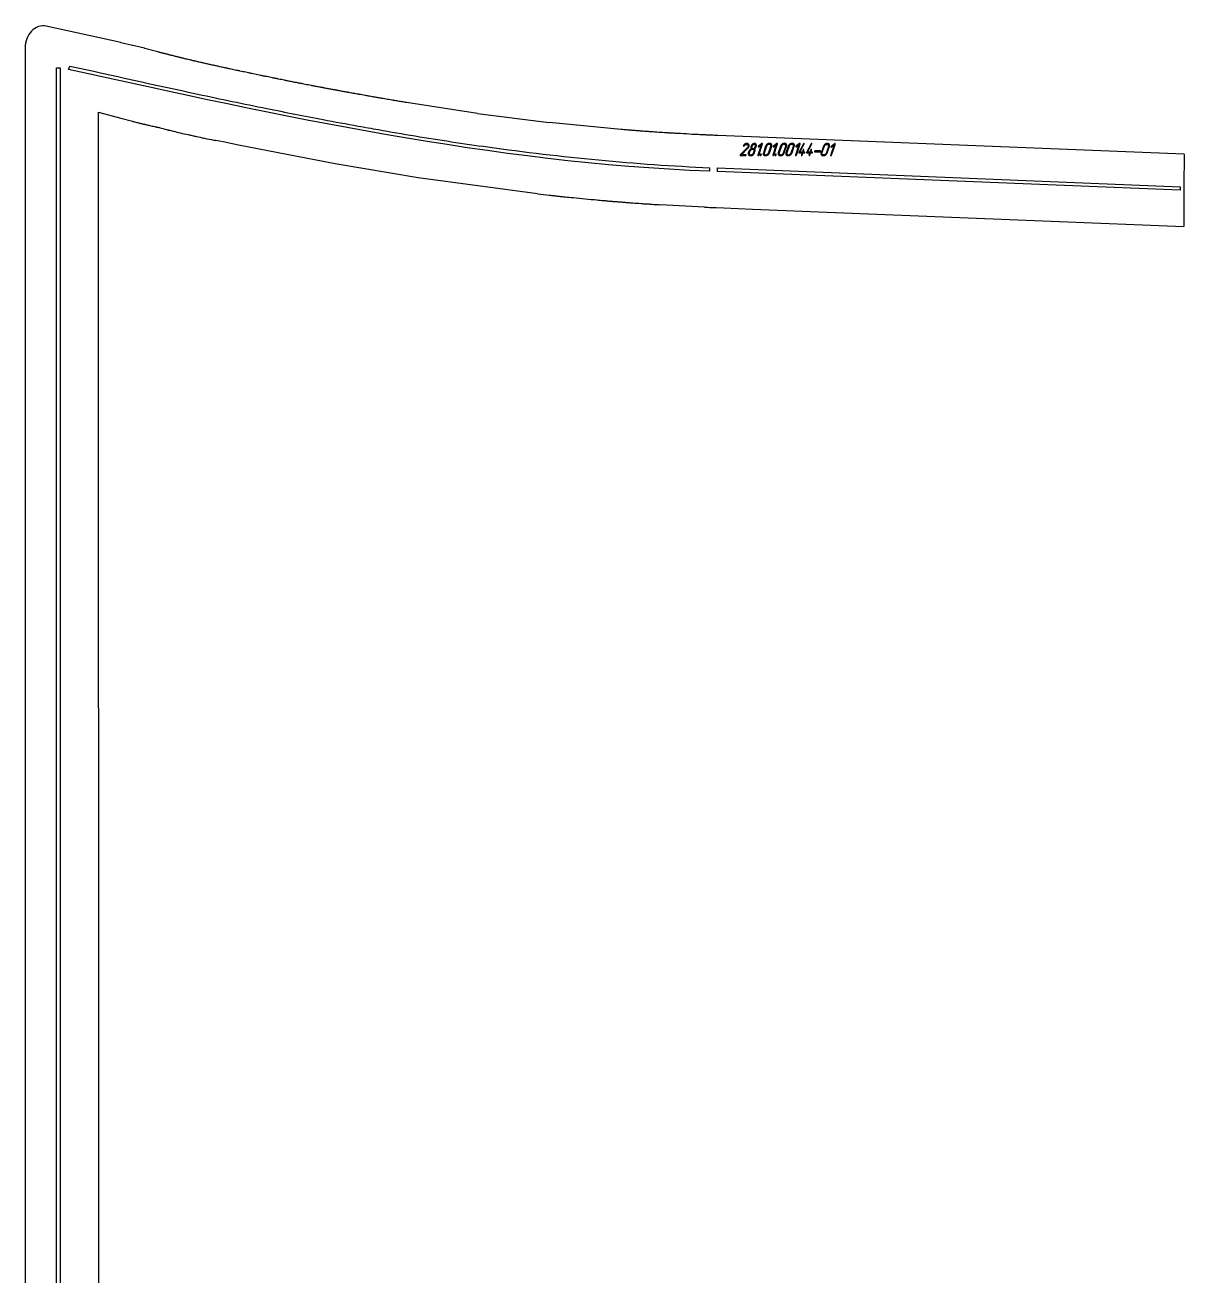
# Model space of a CAD drawing. Header units: millimetres. Extents: x 378 to 1341, y 100 to 2180.
# Drawn here: x 378 to 1341, y 1140 to 2180 of the extents above; entities that cross this region are included whole.
import ezdxf

# ---------------------------------------------------------------- set-up
doc = ezdxf.new("R2010")
doc.units = ezdxf.units.MM
doc.linetypes.add('K5LT32768', pattern=[0])
doc.layers.add('Engraving', color=7, linetype='Continuous')

msp = doc.modelspace()

# ---------------------------------------------------------------- linework, layer by layer
at = {"color": 150, "linetype": 'K5LT32768', "lineweight": 25, "true_color": 0x0080ff}
for p, q in [((457.7, 2165.2), (395.8, 2178.8)), ((467.5, 2162.9), (457.8, 2165.1)), ((378.2, 2160.6), (378.2, 137.7)), ((477.4, 2160.5), (467.7, 2162.9)), ((487.3, 2157.8), (477.6, 2160.4)), ((488.5, 2157.5), (487.5, 2157.7)), ((489, 2157.3), (488.5, 2157.5)), ((754.1, 2106.3), (695.1, 2115.4)), ((439.8, 180.9), (439.3, 2107.3)), ((439.3, 2107.3), (457.7, 2102.4)), ((457.7, 2102.4), (457.8, 2102.4)), ((457.8, 2102.4), (467.5, 2099.8)), ((754.1, 2106.3), (813.9, 2098.8)), ((467.5, 2099.8), (467.7, 2099.7)), ((467.7, 2099.7), (468.2, 2099.6)), ((468.2, 2099.6), (469.1, 2099.4)), ((477.4, 2097.3), (477.6, 2097.3)), ((487.3, 2095.1), (487.5, 2095)), ((497.2, 2092.6), (497.4, 2092.5)), ((507.1, 2090.2), (507.3, 2090.1)), ((873.5, 2092.9), (813.9, 2098.8)), ((883.4, 2092.1), (883.2, 2092.1)), ((893.3, 2091.4), (893.1, 2091.4)), ((903.2, 2090.7), (903, 2090.7)), ((517, 2087.9), (517.2, 2087.9)), ((526.9, 2085.8), (527.1, 2085.8)), ((542.7, 2082.7), (536.8, 2083.8)), ((555.5, 2079.8), (542.7, 2082.7)), ((635.8, 2064.4), (555.5, 2079.8)), ((913.1, 2090), (912.9, 2090.1)), ((923, 2089.5), (922.8, 2089.5)), ((932.9, 2088.9), (932.7, 2088.9)), ((942.8, 2088.4), (942.6, 2088.5)), ((952.6, 2088), (952.5, 2088)), ((1341.4, 2072.3), (953.9, 2088)), ((1341.4, 2072.3), (1341.3, 2045.3)), ((705, 2052.8), (635.8, 2064.4)), ((804.2, 2039.4), (705, 2052.8)), ((813.9, 2038.3), (814.1, 2038.3)), ((1341.3, 2045.3), (1341.3, 2042.3)), ((1341.3, 2042.3), (1341.3, 2012.2)), ((823.8, 2037.3), (824, 2037.3)), ((833.7, 2036.3), (833.9, 2036.3)), ((843.6, 2035.3), (843.8, 2035.3)), ((853.5, 2034.4), (853.7, 2034.4)), ((853.7, 2034.4), (853.8, 2034.4)), ((853.8, 2034.4), (854.7, 2034.3)), ((863.4, 2033.5), (863.6, 2033.5)), ((873.3, 2032.7), (873.5, 2032.7)), ((883.2, 2032), (883.4, 2031.9)), ((893.1, 2031.2), (893.3, 2031.2)), ((903, 2030.6), (903.2, 2030.6)), ((942.8, 2028.4), (906, 2030.4)), ((951.6, 2028), (952.5, 2028)), ((952.5, 2028), (952.6, 2028)), ((952.6, 2028), (958.9, 2027.7)), ((958.9, 2027.7), (982.7, 2026.8)), ((982.7, 2026.8), (1341.3, 2012.2))]:
    msp.add_line(p, q, dxfattribs=at)
msp.add_arc((455, 2155.1), 10.4, 74.3808, 74.9438, dxfattribs=at)
msp.add_ellipse((393.2, 2160.6), major_axis=(0, -18.5), ratio=0.811415, start_param=2.964489, end_param=4.712389, dxfattribs=at)
for points in [[(467.7, 2162.9), (467.7, 2162.9), (467.6, 2162.9), (467.5, 2162.9)], [(477.6, 2160.4), (477.6, 2160.4), (477.5, 2160.4), (477.4, 2160.5)], [(487.5, 2157.7), (487.5, 2157.8), (487.4, 2157.8), (487.3, 2157.8)], [(497.2, 2155.2), (496.9, 2155.3), (496.2, 2155.4), (495.2, 2155.7), (494.1, 2156), (493.1, 2156.2), (492.1, 2156.5), (491.1, 2156.8), (490.1, 2157), (489.4, 2157.2), (489, 2157.3)], [(537, 2145.8), (536.9, 2145.8), (536.9, 2145.8), (536.8, 2145.9)], [(546.9, 2143.6), (546.8, 2143.6), (546.8, 2143.7), (546.7, 2143.7)], [(556.8, 2141.5), (556.7, 2141.5), (556.7, 2141.5), (556.6, 2141.6)], [(566.7, 2139.4), (566.6, 2139.4), (566.6, 2139.4), (566.5, 2139.5)], [(576.6, 2137.4), (576.5, 2137.4), (576.5, 2137.4), (576.4, 2137.4)], [(586.5, 2135.3), (586.4, 2135.4), (586.4, 2135.4), (586.3, 2135.4)], [(596.4, 2133.3), (596.3, 2133.4), (596.3, 2133.4), (596.2, 2133.4)], [(606.3, 2131.4), (606.2, 2131.4), (606.2, 2131.4), (606.1, 2131.4)], [(616.2, 2129.5), (616.1, 2129.5), (616, 2129.5), (616, 2129.5)], [(626.1, 2127.6), (626, 2127.6), (625.9, 2127.6), (625.9, 2127.6)], [(636, 2125.7), (635.9, 2125.7), (635.8, 2125.8), (635.8, 2125.8)], [(645.9, 2123.9), (645.8, 2123.9), (645.7, 2123.9), (645.7, 2123.9)], [(655.8, 2122.1), (655.7, 2122.1), (655.6, 2122.1), (655.6, 2122.2)], [(665.7, 2120.4), (665.6, 2120.4), (665.5, 2120.4), (665.5, 2120.4)], [(675.6, 2118.6), (675.5, 2118.7), (675.4, 2118.7), (675.4, 2118.7)], [(685.5, 2117), (685.4, 2117), (685.3, 2117), (685.3, 2117)], [(932.7, 2088.9), (929.4, 2089.1), (926.2, 2089.3), (923, 2089.5)], [(953.9, 2088), (953.5, 2088), (953, 2088), (952.6, 2088)], [(804.2, 2039.4), (807.4, 2039.1), (810.7, 2038.7), (813.9, 2038.3)], [(814.1, 2038.3), (815.2, 2038.2), (817.3, 2038), (820.6, 2037.6), (822.7, 2037.4), (823.8, 2037.3)], [(833.9, 2036.3), (837.1, 2035.9), (840.4, 2035.6), (843.6, 2035.3)], [(843.8, 2035.3), (847, 2035), (850.3, 2034.7), (853.5, 2034.4)], [(863.6, 2033.5), (864.7, 2033.4), (866.8, 2033.2), (870.1, 2033), (872.2, 2032.8), (873.3, 2032.7)], [(873.5, 2032.7), (874.6, 2032.6), (876.7, 2032.4), (880, 2032.2), (882.1, 2032), (883.2, 2032)], [(903.2, 2030.6), (904.1, 2030.5), (905.1, 2030.4), (906, 2030.4)]]:
    msp.add_open_spline(points, degree=3, dxfattribs=at)
for points, knots in [([(497.4, 2155.1), (497.4, 2155.1), (497.4, 2155.1), (497.3, 2155.2), (497.3, 2155.2), (497.2, 2155.2), (497.2, 2155.2), (497.2, 2155.2)], [0, 0, 0, 0, 0.249834, 0.499668, 0.749745, 0.874872, 1, 1, 1, 1]), ([(507.1, 2152.7), (506.9, 2152.8), (506.4, 2152.9), (505.5, 2153.1), (503.9, 2153.5), (501.9, 2154), (499.9, 2154.5), (498.5, 2154.8), (497.8, 2155), (497.4, 2155.1)], [0, 0, 0, 0, 0.070032, 0.140063, 0.280127, 0.560253, 0.780127, 0.890063, 1, 1, 1, 1]), ([(507.3, 2152.7), (507.3, 2152.7), (507.3, 2152.7), (507.2, 2152.7), (507.2, 2152.7), (507.1, 2152.7), (507.1, 2152.7), (507.1, 2152.7)], [0, 0, 0, 0, 0.249795, 0.499589, 0.749686, 0.874843, 1, 1, 1, 1]), ([(517, 2150.4), (516.6, 2150.4), (515.9, 2150.6), (514.5, 2150.9), (512.8, 2151.3), (511.2, 2151.7), (510, 2152), (509.1, 2152.2), (508.2, 2152.4), (507.6, 2152.6), (507.3, 2152.7)], [0, 0, 0, 0, 0.117974, 0.235948, 0.432571, 0.629195, 0.721896, 0.814597, 0.907299, 1, 1, 1, 1]), ([(517.2, 2150.3), (517.2, 2150.3), (517.2, 2150.3), (517.1, 2150.3), (517.1, 2150.3), (517, 2150.4), (517, 2150.4), (517, 2150.4)], [0, 0, 0, 0, 0.249777, 0.499555, 0.74966, 0.87483, 1, 1, 1, 1]), ([(526.9, 2148.1), (526.6, 2148.1), (525.9, 2148.3), (524.6, 2148.6), (523.2, 2148.9), (521.6, 2149.3), (519.6, 2149.7), (518.2, 2150.1), (517.2, 2150.3)], [0, 0, 0, 0, 0.100516, 0.201032, 0.402065, 0.551549, 0.701032, 1, 1, 1, 1]), ([(527.1, 2148), (527.1, 2148), (527.1, 2148), (527, 2148), (527, 2148.1), (526.9, 2148.1), (526.9, 2148.1), (526.9, 2148.1)], [0, 0, 0, 0, 0.249772, 0.499545, 0.749653, 0.874826, 1, 1, 1, 1]), ([(536.8, 2145.9), (536.3, 2146), (535.3, 2146.2), (533.1, 2146.7), (531, 2147.1), (528.8, 2147.6), (527.7, 2147.9), (527.1, 2148)], [0, 0, 0, 0, 0.1589633, 0.3179267, 0.6589633, 0.8294817, 1, 1, 1, 1]), ([(546.7, 2143.7), (545.8, 2143.9), (543.6, 2144.3), (540.9, 2144.9), (538.5, 2145.5), (537.5, 2145.7), (537, 2145.8)], [0, 0, 0, 0, 0.275289, 0.688223, 0.844112, 1, 1, 1, 1]), ([(556.6, 2141.6), (556.1, 2141.7), (554.8, 2141.9), (552.1, 2142.5), (549.4, 2143.1), (547.4, 2143.5), (546.9, 2143.6)], [0, 0, 0, 0, 0.155109, 0.387772, 0.853098, 1, 1, 1, 1]), ([(566.5, 2139.5), (566.1, 2139.5), (565.3, 2139.7), (563.7, 2140), (561.6, 2140.5), (559.2, 2141), (557.6, 2141.3), (556.8, 2141.5)], [0, 0, 0, 0, 0.125, 0.25, 0.5, 0.75, 1, 1, 1, 1]), ([(576.4, 2137.4), (576, 2137.5), (575.2, 2137.7), (573.6, 2138), (571.5, 2138.4), (569.1, 2138.9), (567.5, 2139.2), (566.7, 2139.4)], [0, 0, 0, 0, 0.125, 0.25, 0.5, 0.75, 1, 1, 1, 1]), ([(586.3, 2135.4), (585.9, 2135.5), (585.1, 2135.6), (583.5, 2135.9), (581.4, 2136.4), (579.4, 2136.8), (577.8, 2137.1), (577, 2137.3), (576.6, 2137.4)], [0, 0, 0, 0, 0.125, 0.25, 0.5, 0.75, 0.875, 1, 1, 1, 1]), ([(596.2, 2133.4), (595.8, 2133.5), (595, 2133.6), (593.4, 2134), (591.3, 2134.4), (589.3, 2134.8), (587.7, 2135.1), (586.9, 2135.3), (586.5, 2135.3)], [0, 0, 0, 0, 0.125, 0.25, 0.5, 0.75, 0.875, 1, 1, 1, 1]), ([(606.1, 2131.4), (606, 2131.5), (605.9, 2131.5), (605.7, 2131.5), (605.2, 2131.6), (604.4, 2131.8), (602.7, 2132.1), (599.9, 2132.6), (597.7, 2133.1), (596.4, 2133.3)], [0, 0, 0, 0, 0.018863, 0.037725, 0.07545, 0.1509, 0.301801, 0.603602, 1, 1, 1, 1]), ([(616, 2129.5), (615.2, 2129.7), (613.6, 2130), (611.1, 2130.4), (609.1, 2130.8), (607.5, 2131.2), (606.7, 2131.3), (606.3, 2131.4)], [0, 0, 0, 0, 0.25, 0.5, 0.75, 0.875, 1, 1, 1, 1]), ([(625.9, 2127.6), (625.5, 2127.7), (624.9, 2127.8), (623.5, 2128.1), (621.6, 2128.4), (619, 2128.9), (617.1, 2129.3), (616.2, 2129.5)], [0, 0, 0, 0, 0.103093, 0.206186, 0.412371, 0.706186, 1, 1, 1, 1]), ([(635.8, 2125.8), (635.5, 2125.8), (634.9, 2125.9), (633.7, 2126.1), (631.8, 2126.5), (629.7, 2126.9), (627.9, 2127.2), (626.9, 2127.4), (626.3, 2127.5), (626.1, 2127.6)], [0, 0, 0, 0, 0.090005, 0.180011, 0.360022, 0.680011, 0.840005, 0.920003, 1, 1, 1, 1]), ([(645.7, 2123.9), (644.7, 2124.1), (643.1, 2124.4), (641, 2124.8), (639.3, 2125.1), (637.9, 2125.4), (636.8, 2125.6), (636.3, 2125.7), (636, 2125.7)], [0, 0, 0, 0, 0.308288, 0.481216, 0.654144, 0.827072, 0.913536, 1, 1, 1, 1]), ([(655.6, 2122.2), (654.7, 2122.3), (653.3, 2122.6), (651.2, 2122.9), (649.4, 2123.3), (647.9, 2123.5), (646.9, 2123.7), (646.3, 2123.8), (646, 2123.9), (645.9, 2123.9)], [0, 0, 0, 0, 0.254707, 0.445738, 0.636768, 0.818384, 0.909192, 0.954596, 1, 1, 1, 1]), ([(665.5, 2120.4), (664.8, 2120.5), (663.3, 2120.8), (660.9, 2121.2), (658.3, 2121.7), (656.6, 2122), (655.8, 2122.1)], [0, 0, 0, 0, 0.191447, 0.478617, 0.739309, 1, 1, 1, 1]), ([(675.4, 2118.7), (675, 2118.7), (674.1, 2118.9), (672, 2119.3), (669.7, 2119.6), (667.4, 2120), (666.3, 2120.3), (665.7, 2120.4)], [0, 0, 0, 0, 0.115106, 0.287765, 0.633084, 0.816542, 1, 1, 1, 1]), ([(685.3, 2117), (685.1, 2117), (684.8, 2117.1), (684.1, 2117.2), (682.7, 2117.4), (680.6, 2117.8), (678.1, 2118.2), (676.4, 2118.5), (675.6, 2118.6)], [0, 0, 0, 0, 0.0413, 0.103249, 0.227148, 0.474947, 0.737473, 1, 1, 1, 1]), ([(695.1, 2115.4), (695, 2115.4), (694.7, 2115.4), (694, 2115.5), (692.8, 2115.7), (690.5, 2116.1), (687.9, 2116.5), (686, 2116.9), (685.5, 2117)], [0, 0, 0, 0, 0.051096, 0.102775, 0.206135, 0.412853, 0.82629, 1, 1, 1, 1]), ([(469.1, 2099.4), (469.8, 2099.2), (471, 2098.9), (472.5, 2098.5), (473.7, 2098.2), (474.8, 2097.9), (475.9, 2097.7), (476.8, 2097.4), (477.3, 2097.3), (477.4, 2097.3)], [0, 0, 0, 0, 0.242553, 0.423384, 0.552377, 0.66598, 0.801024, 0.967338, 1, 1, 1, 1]), ([(477.6, 2097.3), (478, 2097.2), (478.8, 2097), (480.2, 2096.6), (481.9, 2096.3), (483.8, 2095.8), (485.7, 2095.4), (486.9, 2095.2), (487.3, 2095.1)], [0, 0, 0, 0, 0.104683, 0.264084, 0.428998, 0.626305, 0.85551, 1, 1, 1, 1]), ([(487.5, 2095), (487.9, 2094.9), (488.7, 2094.8), (489.5, 2094.6), (489.9, 2094.5)], [0, 0, 0, 0, 0.478858, 1, 1, 1, 1]), ([(489.9, 2094.5), (491.9, 2094), (494.3, 2093.3), (496.8, 2092.7), (497.2, 2092.6)], [0, 0, 0, 0, 0.807689, 1, 1, 1, 1]), ([(497.4, 2092.5), (498.8, 2092.2), (502, 2091.4), (505.2, 2090.6), (507.1, 2090.2)], [0, 0, 0, 0, 0.406484, 1, 1, 1, 1]), ([(507.3, 2090.1), (509.4, 2089.6), (512.7, 2088.9), (515.9, 2088.2), (517, 2087.9)], [0, 0, 0, 0, 0.652102, 1, 1, 1, 1]), ([(883.2, 2092.1), (882.7, 2092.2), (881.6, 2092.3), (879.9, 2092.4), (877.9, 2092.6), (875.8, 2092.7), (874.3, 2092.9), (873.5, 2092.9)], [0, 0, 0, 0, 0.136553, 0.341383, 0.546213, 0.751042, 1, 1, 1, 1]), ([(893.1, 2091.4), (892.3, 2091.5), (890.2, 2091.6), (887.6, 2091.8), (885.2, 2092), (884, 2092.1), (883.4, 2092.1)], [0, 0, 0, 0, 0.250906, 0.627264, 0.813632, 1, 1, 1, 1]), ([(903, 2090.7), (901.8, 2090.8), (899.6, 2090.9), (896.9, 2091.1), (894.8, 2091.3), (893.8, 2091.3), (893.3, 2091.4)], [0, 0, 0, 0, 0.364804, 0.682402, 0.841201, 1, 1, 1, 1]), ([(912.9, 2090.1), (912.6, 2090.1), (912.1, 2090.1), (911, 2090.2), (908, 2090.4), (905.3, 2090.5), (903.2, 2090.7)], [0, 0, 0, 0, 0.084216, 0.168433, 0.336865, 1, 1, 1, 1]), ([(517.2, 2087.9), (518.4, 2087.6), (521.6, 2086.9), (524.8, 2086.2), (526.9, 2085.8)], [0, 0, 0, 0, 0.358031, 1, 1, 1, 1]), ([(527.1, 2085.8), (527.2, 2085.7), (529.8, 2085.2), (533.1, 2084.6), (536.2, 2083.9), (536.8, 2083.8)], [0, 0, 0, 0, 0.020902, 0.813824, 1, 1, 1, 1]), ([(922.8, 2089.5), (922.5, 2089.5), (921.9, 2089.5), (920.8, 2089.6), (919.5, 2089.7), (917.9, 2089.8), (916.3, 2089.9), (914.7, 2090), (913.6, 2090), (913.1, 2090)], [0, 0, 0, 0, 0.085539, 0.171079, 0.342158, 0.506618, 0.671079, 0.835539, 1, 1, 1, 1]), ([(942.6, 2088.5), (942.2, 2088.5), (941.4, 2088.5), (939.7, 2088.6), (936.9, 2088.7), (934.5, 2088.8), (932.9, 2088.9)], [0, 0, 0, 0, 0.121923, 0.250884, 0.508805, 1, 1, 1, 1]), ([(952.5, 2088), (951.7, 2088.1), (950.1, 2088.1), (948.1, 2088.2), (946.4, 2088.3), (945.2, 2088.3), (944, 2088.4), (943.2, 2088.4), (942.8, 2088.4)], [0, 0, 0, 0, 0.2487079, 0.4974157, 0.6230618, 0.7487079, 0.8743539, 1, 1, 1, 1]), ([(824, 2037.3), (825.1, 2037.1), (828.3, 2036.8), (831.5, 2036.5), (833.7, 2036.3)], [0, 0, 0, 0, 0.333333, 1, 1, 1, 1]), ([(854.7, 2034.3), (856.7, 2034.1), (859.5, 2033.9), (862.4, 2033.6), (863.4, 2033.5)], [0, 0, 0, 0, 0.666667, 1, 1, 1, 1]), ([(883.4, 2031.9), (885.5, 2031.8), (888.8, 2031.5), (892, 2031.3), (893.1, 2031.2)], [0, 0, 0, 0, 0.666667, 1, 1, 1, 1]), ([(893.3, 2031.2), (894.4, 2031.2), (896.5, 2031), (899.4, 2030.8), (901.5, 2030.7), (902.6, 2030.6), (903, 2030.6)], [0, 0, 0, 0, 0.333333, 0.666667, 0.888889, 1, 1, 1, 1]), ([(942.8, 2028.4), (944.7, 2028.3), (947.7, 2028.2), (950.6, 2028.1), (951.6, 2028)], [0, 0, 0, 0, 0.666667, 1, 1, 1, 1])]:
    msp.add_open_spline(points, degree=3, knots=knots, dxfattribs=at)
at = {"layer": 'Engraving', "color": 150, "linetype": 'K5LT32768', "lineweight": 25, "true_color": 0x0080ff}
for p, q in [((404.4, 150.4), (404.4, 2144.3)), ((404.4, 2144.3), (407.4, 2144.3)), ((407.4, 2144.3), (407.4, 153.3)), ((414.4, 2142.8), (415.3, 2145.7)), ((984, 2081.2), (983.6, 2081.1)), ((984.3, 2081.3), (984, 2081.2)), ((984.5, 2081.3), (984.3, 2081.3)), ((986, 2079.6), (986, 2080)), ((990.1, 2080), (987.2, 2071.7)), ((990.6, 2081.2), (987.7, 2079)), ((987.9, 2071.7), (991.1, 2080.9)), ((988, 2078.5), (990.1, 2080)), ((997, 2080.6), (996.3, 2080.6)), ((997.3, 2081.3), (996.6, 2081.3)), ((1002.5, 2080.1), (999.7, 2071.7)), ((1003, 2081.2), (1000.1, 2079)), ((1000.4, 2071.7), (1003.5, 2080.9)), ((1000.5, 2078.5), (1002.5, 2080.1)), ((1009.5, 2080.6), (1008.8, 2080.6)), ((1009.7, 2081.3), (1009, 2081.3)), ((1015.8, 2080.6), (1015.1, 2080.6)), ((1016.1, 2081.3), (1015.4, 2081.3)), ((1021.3, 2080.1), (1018.4, 2071.7)), ((1021.8, 2081.2), (1018.9, 2079)), ((1019.2, 2071.7), (1022.3, 2080.9)), ((1019.3, 2078.5), (1021.3, 2080.1)), ((1025.1, 2081), (1021.3, 2073.9)), ((1022.2, 2074.2), (1025.8, 2080.9)), ((1025.6, 2081.3), (1025.3, 2081.2)), ((1025.8, 2080.9), (1025.8, 2080.9)), ((1031.5, 2081), (1027.7, 2073.9)), ((1028.5, 2074.2), (1032.1, 2080.9)), ((1031.9, 2081.3), (1031.7, 2081.2)), ((1032.1, 2080.9), (1032.2, 2080.9)), ((978.4, 2077.8), (972.5, 2071.8)), ((972.6, 2071.3), (976.9, 2071.3)), ((973.5, 2072), (978.9, 2077.4)), ((977.1, 2072), (973.5, 2072)), ((975.2, 2079.6), (975.2, 2079.4)), ((978.7, 2078), (978.4, 2077.8)), ((978.9, 2078.3), (978.7, 2078)), ((979.8, 2074.9), (979.3, 2073.4)), ((980.5, 2074.9), (980.1, 2073.4)), ((980.8, 2071.3), (981.5, 2071.3)), ((981, 2072), (981.7, 2072)), ((981.6, 2079.1), (981.4, 2078.4)), ((982.3, 2079.1), (982.1, 2078.4)), ((983.2, 2076.3), (982.4, 2076.3)), ((983.6, 2073.4), (984.1, 2074.9)), ((984.3, 2073.4), (984.8, 2074.9)), ((984.9, 2078.4), (985.2, 2079.1)), ((985.7, 2078.4), (985.9, 2079.1)), ((985.9, 2079.1), (986, 2079.3)), ((986, 2079.3), (986, 2079.6)), ((993.7, 2079.1), (991.8, 2073.4)), ((994.4, 2079.1), (992.5, 2073.4)), ((993.2, 2071.3), (993.9, 2071.3)), ((993.4, 2072), (994.1, 2072)), ((996.1, 2073.4), (998, 2079.1)), ((996.8, 2073.4), (998.7, 2079.1)), ((1006.1, 2079.1), (1004.2, 2073.5)), ((1006.9, 2079.1), (1004.9, 2073.5)), ((1005.6, 2071.3), (1006.3, 2071.3)), ((1005.9, 2072), (1006.6, 2072)), ((1008.5, 2073.5), (1010.4, 2079.1)), ((1009.2, 2073.5), (1011.1, 2079.1)), ((1012.5, 2079.1), (1010.6, 2073.5)), ((1013.2, 2079.1), (1011.3, 2073.5)), ((1012, 2071.3), (1012.7, 2071.3)), ((1012.2, 2072), (1012.9, 2072)), ((1014.8, 2073.5), (1016.8, 2079.1)), ((1015.6, 2073.5), (1017.5, 2079.2)), ((1021.3, 2073.9), (1021.3, 2073.8)), ((1021.5, 2073.5), (1024, 2073.5)), ((1024.2, 2074.2), (1022.2, 2074.2)), ((1024, 2073.5), (1023.4, 2071.7)), ((1024.1, 2071.7), (1024.7, 2073.5)), ((1024.8, 2076), (1024.2, 2074.2)), ((1024.7, 2073.5), (1025.8, 2073.5)), ((1024.9, 2074.2), (1025.5, 2076)), ((1026, 2074.2), (1024.9, 2074.2)), ((1027.7, 2073.9), (1027.6, 2073.8)), ((1027.9, 2073.5), (1030.3, 2073.5)), ((1030.6, 2074.2), (1028.5, 2074.2)), ((1030.3, 2073.5), (1029.7, 2071.7)), ((1030.5, 2071.7), (1031.1, 2073.5)), ((1031.2, 2076), (1030.6, 2074.2)), ((1031.1, 2073.5), (1032.1, 2073.5)), ((1031.3, 2074.2), (1031.9, 2076)), ((1032.4, 2074.2), (1031.3, 2074.2)), ((947.4, 2058.2), (947.4, 2061.2)), ((953.6, 2058), (953.7, 2061)), ((953.7, 2061), (1338.3, 2045.4)), ((1338.3, 2042.4), (953.6, 2058)), ((1338.3, 2045.4), (1338.3, 2042.4))]:
    msp.add_line(p, q, dxfattribs=at)
for points, degree in [([(947.4, 2058.2), (766.8, 2065.2), (590.2, 2104), (414.4, 2142.8)], 3), ([(976.6, 2080.9), (975.8, 2080.4), (975.2, 2079.6)], 2), ([(975.8, 2079.3), (976.3, 2080), (976.8, 2080.3)], 2), ([(978, 2081.3), (977.3, 2081.3), (976.6, 2080.9)], 2), ([(976.8, 2080.3), (977.3, 2080.5), (977.8, 2080.5)], 2), ([(977.8, 2080.5), (978.2, 2080.5), (978.5, 2080.4)], 2), ([(979.6, 2080.6), (979, 2081.3), (978, 2081.3)], 2), ([(978.5, 2080.4), (978.8, 2080.2), (978.9, 2080)], 2), ([(978.9, 2080), (979.4, 2079.5), (979.1, 2078.8)], 2), ([(979.9, 2078.8), (980.2, 2079.8), (979.6, 2080.6)], 2), ([(982.8, 2080.6), (981.9, 2080), (981.6, 2079.1)], 2), ([(983.1, 2080.1), (982.5, 2079.7), (982.3, 2079.1)], 2), ([(983.6, 2081.1), (983.2, 2081), (982.8, 2080.6)], 2), ([(984.3, 2080.5), (983.7, 2080.5), (983.1, 2080.1)], 2), ([(985.1, 2080.1), (984.8, 2080.5), (984.3, 2080.5)], 2), ([(985.8, 2080.6), (985.4, 2081.3), (984.5, 2081.3)], 2), ([(985.2, 2079.1), (985.4, 2079.7), (985.1, 2080.1)], 2), ([(986, 2080), (986, 2080.3), (985.8, 2080.6)], 2), ([(990.8, 2081.3), (990.7, 2081.3), (990.6, 2081.2)], 2), ([(991, 2081.2), (991, 2081.3), (990.8, 2081.3)], 2), ([(991.1, 2080.9), (991.1, 2081.1), (991, 2081.2)], 2), ([(994.8, 2080.6), (994, 2080), (993.7, 2079.1)], 2), ([(995.2, 2080.1), (994.6, 2079.7), (994.4, 2079.1)], 2), ([(996.6, 2081.3), (995.7, 2081.3), (994.8, 2080.6)], 2), ([(996.3, 2080.6), (995.7, 2080.6), (995.2, 2080.1)], 2), ([(997.9, 2080.1), (997.6, 2080.6), (997, 2080.6)], 2), ([(998.6, 2080.6), (998.2, 2081.3), (997.3, 2081.3)], 2), ([(998, 2079.1), (998.2, 2079.7), (997.9, 2080.1)], 2), ([(998.7, 2079.1), (999, 2080), (998.6, 2080.6)], 2), ([(1003.3, 2081.3), (1003.1, 2081.3), (1003, 2081.2)], 2), ([(1003.5, 2081.2), (1003.4, 2081.3), (1003.3, 2081.3)], 2), ([(1003.5, 2080.9), (1003.6, 2081.1), (1003.5, 2081.2)], 2), ([(1007.3, 2080.6), (1006.4, 2080), (1006.1, 2079.1)], 2), ([(1007.6, 2080.1), (1007.1, 2079.7), (1006.9, 2079.1)], 2), ([(1009, 2081.3), (1008.1, 2081.3), (1007.3, 2080.6)], 2), ([(1008.8, 2080.6), (1008.2, 2080.6), (1007.6, 2080.1)], 2), ([(1010.3, 2080.1), (1010.1, 2080.6), (1009.5, 2080.6)], 2), ([(1011, 2080.7), (1010.6, 2081.3), (1009.7, 2081.3)], 2), ([(1010.4, 2079.1), (1010.6, 2079.7), (1010.3, 2080.1)], 2), ([(1011.1, 2079.1), (1011.4, 2080), (1011, 2080.7)], 2), ([(1013.6, 2080.6), (1012.8, 2080), (1012.5, 2079.1)], 2), ([(1014, 2080.2), (1013.4, 2079.7), (1013.2, 2079.1)], 2), ([(1015.4, 2081.3), (1014.5, 2081.3), (1013.6, 2080.6)], 2), ([(1015.1, 2080.6), (1014.5, 2080.6), (1014, 2080.2)], 2), ([(1016.7, 2080.2), (1016.4, 2080.6), (1015.8, 2080.6)], 2), ([(1017.4, 2080.7), (1016.9, 2081.3), (1016.1, 2081.3)], 2), ([(1016.8, 2079.1), (1017, 2079.7), (1016.7, 2080.2)], 2), ([(1017.5, 2079.2), (1017.8, 2080), (1017.4, 2080.7)], 2), ([(1022, 2081.3), (1021.9, 2081.3), (1021.8, 2081.2)], 2), ([(1022.3, 2081.2), (1022.2, 2081.3), (1022, 2081.3)], 2), ([(1022.3, 2080.9), (1022.3, 2081.1), (1022.3, 2081.2)], 2), ([(1025.3, 2081.2), (1025.2, 2081.1), (1025.1, 2081)], 2), ([(1025.8, 2081.2), (1025.7, 2081.3), (1025.6, 2081.3)], 2), ([(1025.8, 2080.9), (1025.9, 2081.1), (1025.8, 2081.2)], 2), ([(1031.7, 2081.2), (1031.6, 2081.2), (1031.5, 2081)], 2), ([(1032.1, 2081.2), (1032.1, 2081.3), (1031.9, 2081.3)], 2), ([(1032.2, 2080.9), (1032.2, 2081.1), (1032.1, 2081.2)], 2), ([(972.5, 2071.8), (972.4, 2071.8), (972.4, 2071.7)], 2), ([(972.4, 2071.7), (972.4, 2071.5), (972.4, 2071.4)], 2), ([(972.4, 2071.4), (972.5, 2071.3), (972.6, 2071.3)], 2), ([(975.2, 2079.4), (975.1, 2079.3), (975.2, 2079.2)], 2), ([(975.2, 2079.2), (975.3, 2079.1), (975.4, 2079.1)], 2), ([(975.4, 2079.1), (975.5, 2079.1), (975.6, 2079.1)], 2), ([(975.6, 2079.1), (975.7, 2079.2), (975.8, 2079.3)], 2), ([(976.9, 2071.3), (977.1, 2071.3), (977.2, 2071.4)], 2), ([(977.3, 2071.9), (977.3, 2072), (977.1, 2072)], 2), ([(977.2, 2071.4), (977.3, 2071.5), (977.4, 2071.7)], 2), ([(977.4, 2071.7), (977.4, 2071.8), (977.3, 2071.9)], 2), ([(979.1, 2078.8), (979, 2078.5), (978.9, 2078.3)], 2), ([(978.9, 2077.4), (979.3, 2077.8), (979.5, 2078.1)], 2), ([(979.3, 2073.4), (979, 2072.5), (979.5, 2071.9)], 2), ([(979.5, 2078.1), (979.7, 2078.5), (979.9, 2078.8)], 2), ([(979.5, 2071.9), (979.9, 2071.3), (980.8, 2071.3)], 2), ([(980.5, 2075.9), (980, 2075.4), (979.8, 2074.9)], 2), ([(980.1, 2073.4), (979.9, 2072.9), (980.2, 2072.4)], 2), ([(980.2, 2072.4), (980.4, 2072), (981, 2072)], 2), ([(981.6, 2076.7), (980.9, 2076.4), (980.5, 2075.9)], 2), ([(981.3, 2075.9), (980.7, 2075.4), (980.5, 2074.9)], 2), ([(981.4, 2078.4), (981.2, 2077.9), (981.3, 2077.5)], 2), ([(981.3, 2077.5), (981.4, 2077), (981.6, 2076.7)], 2), ([(982.4, 2076.3), (981.9, 2076.3), (981.3, 2075.9)], 2), ([(981.5, 2071.3), (982.4, 2071.3), (983.2, 2071.9)], 2), ([(981.7, 2072), (982.3, 2072), (982.9, 2072.4)], 2), ([(982.1, 2078.4), (981.9, 2077.8), (982.2, 2077.4)], 2), ([(982.2, 2077.4), (982.4, 2077), (983, 2077)], 2), ([(982.9, 2072.4), (983.4, 2072.8), (983.6, 2073.4)], 2), ([(983, 2077), (983.6, 2077), (984.2, 2077.4)], 2), ([(984, 2075.9), (983.8, 2076.3), (983.2, 2076.3)], 2), ([(983.2, 2071.9), (984, 2072.5), (984.3, 2073.4)], 2), ([(984.1, 2074.9), (984.3, 2075.4), (984, 2075.9)], 2), ([(984.2, 2077.4), (984.7, 2077.8), (984.9, 2078.4)], 2), ([(984.3, 2076.7), (984.8, 2077.1), (985.1, 2077.5)], 2), ([(984.9, 2076), (984.7, 2076.5), (984.3, 2076.7)], 2), ([(984.8, 2074.9), (985, 2075.5), (984.9, 2076)], 2), ([(985.1, 2077.5), (985.5, 2077.9), (985.7, 2078.4)], 2), ([(987.2, 2071.7), (987.2, 2071.5), (987.2, 2071.4)], 2), ([(987.2, 2071.4), (987.4, 2071.3), (987.5, 2071.3)], 2), ([(987.7, 2079), (987.5, 2078.8), (987.5, 2078.8)], 2), ([(987.5, 2078.8), (987.5, 2078.6), (987.5, 2078.5)], 2), ([(987.5, 2078.5), (987.6, 2078.4), (987.8, 2078.4)], 2), ([(987.5, 2071.3), (987.6, 2071.3), (987.7, 2071.4)], 2), ([(987.7, 2071.4), (987.9, 2071.5), (987.9, 2071.7)], 2), ([(987.8, 2078.4), (987.9, 2078.4), (988, 2078.5)], 2), ([(989.3, 2072.2), (989.1, 2072), (989, 2071.8)], 2), ([(989, 2071.8), (989, 2071.6), (989, 2071.5)], 2), ([(989, 2071.5), (989.1, 2071.3), (989.4, 2071.3)], 2), ([(989.7, 2072.4), (989.5, 2072.4), (989.3, 2072.2)], 2), ([(989.4, 2071.3), (989.6, 2071.3), (989.8, 2071.5)], 2), ([(990.1, 2072.2), (989.9, 2072.4), (989.7, 2072.4)], 2), ([(989.8, 2071.5), (990, 2071.6), (990.1, 2071.8)], 2), ([(990.1, 2071.8), (990.2, 2072), (990.1, 2072.2)], 2), ([(991.8, 2073.4), (991.5, 2072.5), (991.9, 2071.9)], 2), ([(991.9, 2071.9), (992.4, 2071.3), (993.2, 2071.3)], 2), ([(992.5, 2073.4), (992.3, 2072.9), (992.6, 2072.4)], 2), ([(992.6, 2072.4), (992.9, 2072), (993.4, 2072)], 2), ([(993.9, 2071.3), (994.8, 2071.3), (995.6, 2071.9)], 2), ([(994.1, 2072), (994.7, 2072), (995.3, 2072.4)], 2), ([(995.3, 2072.4), (995.8, 2072.8), (996.1, 2073.4)], 2), ([(995.6, 2071.9), (996.5, 2072.6), (996.8, 2073.4)], 2), ([(999.7, 2071.7), (999.6, 2071.5), (999.7, 2071.4)], 2), ([(999.7, 2071.4), (999.8, 2071.3), (999.9, 2071.3)], 2), ([(1000, 2078.8), (999.9, 2078.6), (1000, 2078.5)], 2), ([(999.9, 2071.3), (1000.1, 2071.3), (1000.2, 2071.4)], 2), ([(1000.1, 2079), (1000, 2078.8), (1000, 2078.8)], 2), ([(1000, 2078.5), (1000, 2078.4), (1000.2, 2078.4)], 2), ([(1000.2, 2078.4), (1000.3, 2078.4), (1000.5, 2078.5)], 2), ([(1000.2, 2071.4), (1000.3, 2071.5), (1000.4, 2071.7)], 2), ([(1001.5, 2071.9), (1001.4, 2071.6), (1001.5, 2071.5)], 2), ([(1001.7, 2072.2), (1001.5, 2072), (1001.5, 2071.9)], 2), ([(1001.5, 2071.5), (1001.6, 2071.3), (1001.8, 2071.3)], 2), ([(1002.2, 2072.4), (1001.9, 2072.4), (1001.7, 2072.2)], 2), ([(1001.8, 2071.3), (1002.1, 2071.3), (1002.3, 2071.5)], 2), ([(1002.5, 2072.2), (1002.4, 2072.4), (1002.2, 2072.4)], 2), ([(1002.3, 2071.5), (1002.5, 2071.7), (1002.5, 2071.9)], 2), ([(1002.5, 2071.9), (1002.6, 2072), (1002.5, 2072.2)], 2), ([(1004.2, 2073.5), (1003.9, 2072.6), (1004.4, 2071.9)], 2), ([(1004.4, 2071.9), (1004.8, 2071.3), (1005.6, 2071.3)], 2), ([(1004.9, 2073.5), (1004.7, 2072.9), (1005, 2072.5)], 2), ([(1005, 2072.5), (1005.3, 2072), (1005.9, 2072)], 2), ([(1006.3, 2071.3), (1007.2, 2071.3), (1008.1, 2072)], 2), ([(1006.6, 2072), (1007.2, 2072), (1007.7, 2072.4)], 2), ([(1007.7, 2072.4), (1008.3, 2072.8), (1008.5, 2073.5)], 2), ([(1008.1, 2072), (1008.9, 2072.6), (1009.2, 2073.5)], 2), ([(1010.6, 2073.5), (1010.3, 2072.6), (1010.7, 2071.9)], 2), ([(1010.7, 2071.9), (1011.2, 2071.3), (1012, 2071.3)], 2), ([(1011.3, 2073.5), (1011.1, 2072.9), (1011.4, 2072.5)], 2), ([(1011.4, 2072.5), (1011.7, 2072), (1012.2, 2072)], 2), ([(1012.7, 2071.3), (1013.6, 2071.3), (1014.4, 2072)], 2), ([(1012.9, 2072), (1013.5, 2072), (1014.1, 2072.4)], 2), ([(1014.1, 2072.4), (1014.6, 2072.9), (1014.8, 2073.5)], 2), ([(1014.4, 2072), (1015.3, 2072.6), (1015.6, 2073.5)], 2), ([(1018.4, 2071.7), (1018.4, 2071.5), (1018.5, 2071.4)], 2), ([(1018.5, 2071.4), (1018.6, 2071.3), (1018.7, 2071.3)], 2), ([(1018.9, 2079), (1018.8, 2078.9), (1018.7, 2078.8)], 2), ([(1018.7, 2078.8), (1018.7, 2078.7), (1018.8, 2078.5)], 2), ([(1018.7, 2071.3), (1018.8, 2071.3), (1019, 2071.4)], 2), ([(1018.8, 2078.5), (1018.8, 2078.4), (1019, 2078.4)], 2), ([(1019, 2078.4), (1019.1, 2078.4), (1019.3, 2078.5)], 2), ([(1019, 2071.4), (1019.1, 2071.5), (1019.2, 2071.7)], 2), ([(1021.3, 2073.8), (1021.2, 2073.7), (1021.3, 2073.6)], 2), ([(1021.3, 2073.6), (1021.4, 2073.5), (1021.5, 2073.5)], 2), ([(1023.4, 2071.7), (1023.3, 2071.5), (1023.4, 2071.4)], 2), ([(1023.4, 2071.4), (1023.6, 2071.3), (1023.6, 2071.3)], 2), ([(1023.6, 2071.3), (1023.8, 2071.3), (1023.9, 2071.4)], 2), ([(1023.9, 2071.4), (1024, 2071.5), (1024.1, 2071.7)], 2), ([(1025, 2076.2), (1024.9, 2076.1), (1024.8, 2076)], 2), ([(1025.3, 2076.3), (1025.2, 2076.3), (1025, 2076.2)], 2), ([(1025.5, 2076.2), (1025.4, 2076.3), (1025.3, 2076.3)], 2), ([(1025.5, 2076), (1025.6, 2076.1), (1025.5, 2076.2)], 2), ([(1025.8, 2073.5), (1025.9, 2073.5), (1026.1, 2073.6)], 2), ([(1026.2, 2074.1), (1026.1, 2074.2), (1026, 2074.2)], 2), ([(1026.1, 2073.6), (1026.2, 2073.7), (1026.3, 2073.8)], 2), ([(1026.3, 2073.8), (1026.3, 2074), (1026.2, 2074.1)], 2), ([(1027.6, 2073.8), (1027.6, 2073.7), (1027.6, 2073.6)], 2), ([(1027.6, 2073.6), (1027.7, 2073.5), (1027.9, 2073.5)], 2), ([(1029.7, 2071.7), (1029.7, 2071.5), (1029.8, 2071.4)], 2), ([(1029.8, 2071.4), (1029.9, 2071.3), (1030, 2071.3)], 2), ([(1030, 2071.3), (1030.1, 2071.3), (1030.3, 2071.4)], 2), ([(1030.3, 2071.4), (1030.4, 2071.5), (1030.5, 2071.7)], 2), ([(1031.4, 2076.2), (1031.2, 2076.1), (1031.2, 2076)], 2), ([(1031.7, 2076.3), (1031.5, 2076.3), (1031.4, 2076.2)], 2), ([(1031.9, 2076.2), (1031.8, 2076.3), (1031.7, 2076.3)], 2), ([(1031.9, 2076), (1032, 2076.1), (1031.9, 2076.2)], 2), ([(1032.1, 2073.5), (1032.3, 2073.5), (1032.4, 2073.6)], 2), ([(1032.6, 2074.1), (1032.5, 2074.2), (1032.4, 2074.2)], 2), ([(1032.4, 2073.6), (1032.6, 2073.7), (1032.6, 2073.8)], 2), ([(1032.6, 2073.8), (1032.6, 2074), (1032.6, 2074.1)], 2)]:
    msp.add_open_spline(points, degree=degree, dxfattribs=at)
for points, degree, knots in [([(415.3, 2145.7), (450.7, 2137.9), (505.3, 2125.7), (575.5, 2111), (620, 2102.3), (650.9, 2096.5), (676.4, 2092), (712.2, 2085.8), (803.7, 2072), (885.5, 2063.8), (947.4, 2061.2)], 3, [0, 0, 0, 0, 2.019691, 3.107223, 3.989378, 4.540256, 4.85478, 5.429092, 6.559941, 10, 10, 10, 10]), ([(1044.8, 2073.4), (1044.5, 2072.5), (1043.7, 2071.9), (1042.8, 2071.2), (1042, 2071.2), (1041.6, 2071.2), (1041.2, 2071.2), (1040.4, 2071.2), (1040, 2071.8), (1039.5, 2072.5), (1039.8, 2073.4), (1040.8, 2076.2), (1041.8, 2079), (1042.1, 2079.9), (1042.9, 2080.5), (1043.7, 2081.2), (1044.6, 2081.2), (1045, 2081.2), (1045.3, 2081.2), (1046.2, 2081.2), (1046.6, 2080.6), (1047, 2079.9), (1046.7, 2079), (1045.8, 2076.2), (1044.8, 2073.4)], 2, [0, 0, 0, 0.070543, 0.070543, 0.139535, 0.139535, 0.165754, 0.165754, 0.219815, 0.219815, 0.27822, 0.27822, 0.499702, 0.499702, 0.569646, 0.569646, 0.638945, 0.638945, 0.665163, 0.665163, 0.720498, 0.720498, 0.778518, 0.778518, 1, 1, 1]), ([(1044.1, 2073.4), (1045.1, 2076.2), (1046, 2079), (1046.2, 2079.6), (1046, 2080), (1045.7, 2080.5), (1045.1, 2080.5), (1044.7, 2080.5), (1044.4, 2080.5), (1043.8, 2080.5), (1043.2, 2080), (1042.7, 2079.6), (1042.5, 2079), (1041.5, 2076.2), (1040.5, 2073.4), (1040.3, 2072.8), (1040.6, 2072.4), (1040.9, 2071.9), (1041.5, 2071.9), (1041.8, 2071.9), (1042.2, 2071.9), (1042.8, 2071.9), (1043.3, 2072.3), (1043.9, 2072.7), (1044.1, 2073.4)], 2, [0, 0, 0, 0.266235, 0.266235, 0.312463, 0.312463, 0.357073, 0.357073, 0.388579, 0.388579, 0.443593, 0.443593, 0.500256, 0.500256, 0.766491, 0.766491, 0.812658, 0.812658, 0.856512, 0.856512, 0.888018, 0.888018, 0.942508, 0.942508, 1, 1, 1]), ([(1048.4, 2071.6), (1048.4, 2071.4), (1048.2, 2071.3), (1048.1, 2071.2), (1047.9, 2071.2), (1047.9, 2071.2), (1047.7, 2071.3), (1047.6, 2071.4), (1047.7, 2071.6), (1049.1, 2075.8), (1050.6, 2080), (1049.5, 2079.2), (1048.5, 2078.4), (1048.4, 2078.3), (1048.2, 2078.3), (1048.1, 2078.3), (1048, 2078.4), (1048, 2078.5), (1048, 2078.7), (1048, 2078.8), (1048.2, 2078.9), (1049.6, 2080), (1051, 2081.1), (1051.2, 2081.2), (1051.3, 2081.2), (1051.5, 2081.2), (1051.5, 2081.1), (1051.6, 2081), (1051.6, 2080.8), (1050, 2076.2), (1048.4, 2071.6)], 2, [0, 0, 0, 0.012077, 0.012077, 0.022929, 0.022929, 0.031476, 0.031476, 0.041671, 0.041671, 0.359967, 0.359967, 0.45156, 0.45156, 0.462436, 0.462436, 0.471606, 0.471606, 0.481173, 0.481173, 0.492232, 0.492232, 0.620153, 0.620153, 0.630864, 0.630864, 0.63979, 0.63979, 0.64932, 0.64932, 1, 1, 1]), ([(1038.9, 2074.4), (1036.8, 2074.4), (1034.6, 2074.4), (1034.5, 2074.4), (1034.4, 2074.5), (1034.4, 2074.6), (1034.4, 2074.8), (1034.4, 2074.9), (1034.6, 2075), (1034.7, 2075.1), (1034.9, 2075.1), (1037, 2075.1), (1039.1, 2075.1), (1039.3, 2075.1), (1039.3, 2075), (1039.4, 2074.9), (1039.4, 2074.8), (1039.3, 2074.7), (1039.2, 2074.5), (1039.1, 2074.4), (1038.9, 2074.4)], 2, [0, 0, 0, 0.394619, 0.394619, 0.418756, 0.418756, 0.443086, 0.443086, 0.468355, 0.468355, 0.500986, 0.500986, 0.895605, 0.895605, 0.918124, 0.918124, 0.941566, 0.941566, 0.969499, 0.969499, 1, 1, 1])]:
    msp.add_open_spline(points, degree=degree, knots=knots, dxfattribs=at)

doc.saveas('drawing.dxf')
